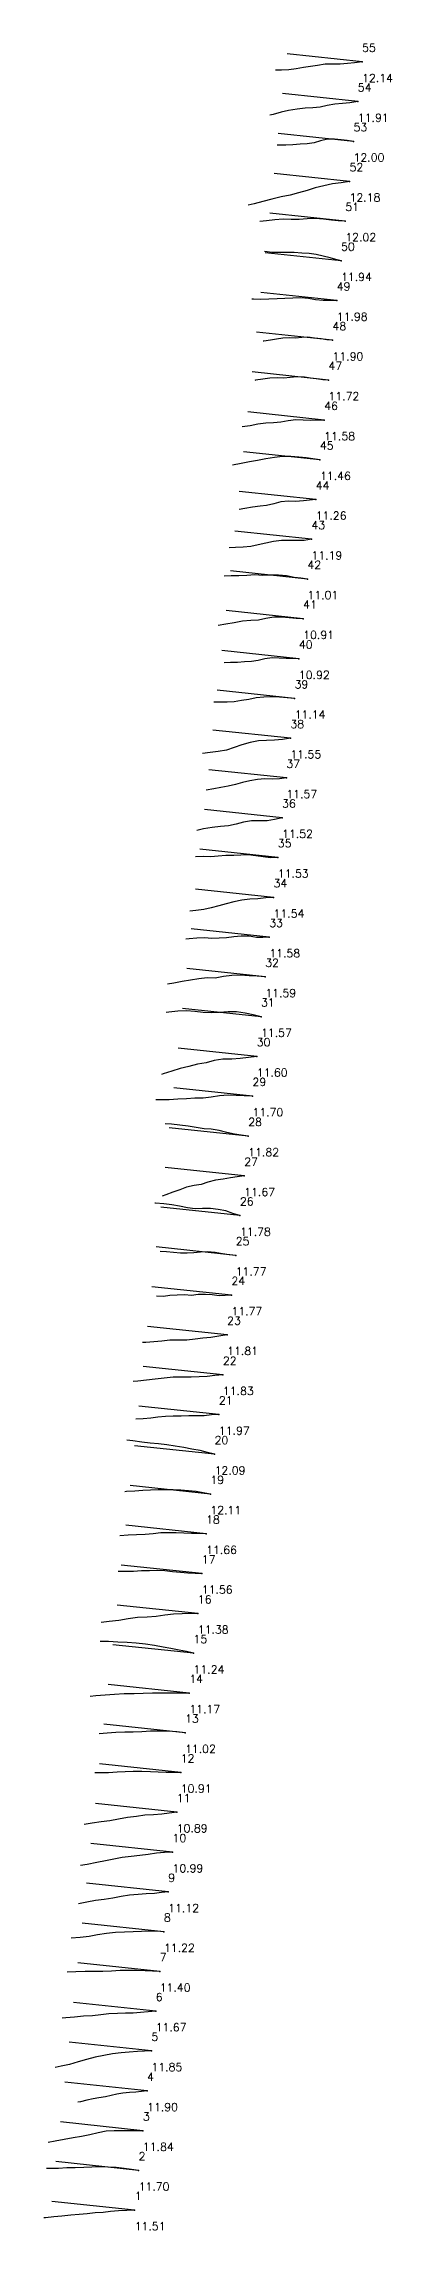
# Model space of a CAD drawing. Extents: x 748842 to 748864, y 8930370 to 8930534.
# Drawn here: x 748846.5 to 748859.6, y 8930370.2 to 8930452.1 of the extents above; entities that cross this region are included whole.
import ezdxf

# ---------------------------------------------------------------- set-up
doc = ezdxf.new("R2010")
doc.units = 0
for name, color, linetype in [('Hole', 7, 'Continuous'), ('Length', 7, 'Continuous'), ('Number', 7, 'Continuous'), ('Real Hole', 7, 'Continuous'), ('Theoretical Hole', 7, 'Continuous')]:
    doc.layers.add(name, color=color, linetype=linetype)
doc.styles.get("Standard").update_dxf_attribs({"font": 'simplex.shx'})

msp = doc.modelspace()

# ---------------------------------------------------------------- linework, layer by layer
at = {"layer": 'Hole', "color": 244, "true_color": 0x0a11ff}
for p in [(748858.46, 8930451.46, 211.81), (748858.3, 8930449.97, 211.57), (748858.14, 8930448.48, 211.66), (748857.99, 8930446.98, 211.84), (748857.83, 8930445.49, 211.68), (748857.67, 8930444, 211.59), (748857.51, 8930442.51, 211.63), (748857.35, 8930441.02, 211.55), (748857.2, 8930439.53, 211.36), (748857.04, 8930438.03, 211.22), (748856.88, 8930436.54, 211.09), (748856.72, 8930435.05, 210.89), (748856.56, 8930433.56, 210.81), (748856.41, 8930432.07, 210.62), (748856.25, 8930430.58, 210.52), (748856.09, 8930429.08, 210.52), (748855.93, 8930427.59, 210.75), (748855.77, 8930426.1, 211.18), (748855.62, 8930424.61, 211.19), (748855.46, 8930423.12, 211.14), (748855.3, 8930421.63, 211.15), (748855.14, 8930420.13, 211.16), (748854.98, 8930418.64, 211.19), (748854.83, 8930417.15, 211.21), (748854.67, 8930415.66, 211.19), (748854.51, 8930414.17, 211.21), (748854.35, 8930412.68, 211.32), (748854.19, 8930411.18, 211.44), (748854.04, 8930409.69, 211.29), (748853.88, 8930408.2, 211.4), (748853.72, 8930406.71, 211.38), (748853.56, 8930405.22, 211.38), (748853.4, 8930403.73, 211.42), (748853.24, 8930402.23, 211.45), (748853.09, 8930400.74, 211.58), (748852.93, 8930399.25, 211.71), (748852.77, 8930397.76, 211.72), (748852.61, 8930396.27, 211.26), (748852.45, 8930394.78, 211.15), (748852.3, 8930393.28, 210.97), (748852.14, 8930391.79, 210.82), (748851.98, 8930390.3, 210.74), (748851.82, 8930388.81, 210.58), (748851.66, 8930387.32, 210.47), (748851.51, 8930385.83, 210.45), (748851.35, 8930384.33, 210.55), (748851.19, 8930382.84, 210.68), (748851.03, 8930381.35, 210.78), (748850.87, 8930379.86, 210.97), (748850.72, 8930378.37, 211.25), (748850.56, 8930376.88, 211.44), (748850.4, 8930375.38, 211.49), (748850.24, 8930373.89, 211.42), (748850.08, 8930372.4, 211.28), (748849.93, 8930370.91, 211.08)]:
    msp.add_point(p, dxfattribs=at)
at = {"layer": 'Real Hole', "color": 1, "true_color": 0xff0000}
for points in [[(748858.46, 8930451.46, 211.81), (748858.174, 8930451.427, 210.852), (748857.908, 8930451.405, 209.889), (748857.633, 8930451.379, 208.928), (748857.356, 8930451.375, 207.967), (748857.07, 8930451.369, 207.008), (748856.793, 8930451.322, 206.049), (748856.527, 8930451.282, 205.086), (748856.261, 8930451.247, 204.122), (748855.984, 8930451.205, 203.162), (748855.71, 8930451.164, 202.201), (748855.432, 8930451.153, 201.241), (748855.21, 8930451.152, 200.472)], [(748858.3, 8930449.97, 211.57), (748857.999, 8930449.93, 210.617), (748857.726, 8930449.901, 209.656), (748857.439, 8930449.87, 208.698), (748857.155, 8930449.822, 207.741), (748856.891, 8930449.761, 206.778), (748856.61, 8930449.739, 205.818), (748856.325, 8930449.72, 204.86), (748856.02, 8930449.683, 203.909), (748855.701, 8930449.633, 202.962), (748855.42, 8930449.574, 202.004), (748855.121, 8930449.49, 201.054), (748855.006, 8930449.46, 200.672)], [(748858.14, 8930448.48, 211.66), (748857.902, 8930448.512, 210.689), (748857.674, 8930448.542, 209.716), (748857.429, 8930448.564, 208.747), (748857.159, 8930448.561, 207.784), (748856.906, 8930448.496, 206.819), (748856.663, 8930448.419, 205.852), (748856.396, 8930448.383, 204.889), (748856.132, 8930448.369, 203.924), (748855.863, 8930448.348, 202.961), (748855.605, 8930448.343, 201.995), (748855.346, 8930448.342, 201.029), (748855.27, 8930448.34, 200.739)], [(748857.99, 8930446.98, 211.84), (748857.669, 8930446.926, 210.894), (748857.351, 8930446.883, 209.947), (748857.022, 8930446.813, 209.006), (748856.701, 8930446.743, 208.061), (748856.396, 8930446.634, 207.115), (748856.08, 8930446.551, 206.17), (748855.763, 8930446.466, 205.225), (748855.427, 8930446.397, 204.286), (748855.075, 8930446.316, 203.353), (748854.741, 8930446.225, 202.415), (748854.41, 8930446.138, 201.476), (748854.193, 8930446.083, 200.813)], [(748857.83, 8930445.49, 211.68), (748857.564, 8930445.504, 210.716), (748857.308, 8930445.523, 209.75), (748857.008, 8930445.559, 208.796), (748856.719, 8930445.587, 207.839), (748856.396, 8930445.58, 206.893), (748856.098, 8930445.548, 205.939), (748855.801, 8930445.549, 204.984), (748855.495, 8930445.565, 204.032), (748855.189, 8930445.541, 203.081), (748854.876, 8930445.502, 202.132), (748854.629, 8930445.481, 201.371)], [(748857.67, 8930444, 211.59), (748857.472, 8930444.05, 210.611), (748857.262, 8930444.107, 209.635), (748856.996, 8930444.177, 208.674), (748856.734, 8930444.24, 207.711), (748856.477, 8930444.277, 206.745), (748856.196, 8930444.286, 205.785), (748855.917, 8930444.308, 204.825), (748855.65, 8930444.319, 203.862), (748855.371, 8930444.315, 202.901), (748855.087, 8930444.309, 201.943), (748854.805, 8930444.349, 200.984)], [(748857.51, 8930442.51, 211.63), (748857.254, 8930442.514, 210.663), (748856.995, 8930442.512, 209.698), (748856.714, 8930442.537, 208.738), (748856.452, 8930442.584, 207.774), (748856.164, 8930442.61, 206.817), (748855.867, 8930442.6, 205.862), (748855.56, 8930442.585, 204.91), (748855.274, 8930442.578, 203.952), (748854.967, 8930442.562, 203.001), (748854.669, 8930442.557, 202.046), (748854.387, 8930442.563, 201.087), (748854.33, 8930442.563, 200.895)], [(748857.35, 8930441.02, 211.55), (748857.137, 8930441.042, 210.573), (748856.928, 8930441.071, 209.596), (748856.678, 8930441.107, 208.628), (748856.428, 8930441.143, 207.661), (748856.195, 8930441.132, 206.688), (748855.959, 8930441.101, 205.717), (748855.722, 8930441.113, 204.745), (748855.488, 8930441.103, 203.773), (748855.25, 8930441.068, 202.803), (748855.024, 8930441.023, 201.829), (748854.77, 8930440.99, 200.863), (748854.745, 8930440.985, 200.766)], [(748857.2, 8930439.53, 211.36), (748856.985, 8930439.544, 210.384), (748856.754, 8930439.57, 209.411), (748856.529, 8930439.607, 208.437), (748856.298, 8930439.639, 207.465), (748856.023, 8930439.65, 206.504), (748855.763, 8930439.621, 205.538), (748855.524, 8930439.605, 204.567), (748855.282, 8930439.611, 203.597), (748855.004, 8930439.605, 202.636), (748854.743, 8930439.565, 201.672), (748854.46, 8930439.52, 200.714), (748854.432, 8930439.517, 200.618)], [(748857.04, 8930438.03, 211.22), (748856.766, 8930438.032, 210.258), (748856.509, 8930438.014, 209.292), (748856.252, 8930438.031, 208.326), (748855.971, 8930438.034, 207.366), (748855.682, 8930438.006, 206.409), (748855.412, 8930437.956, 205.448), (748855.142, 8930437.931, 204.485), (748854.856, 8930437.918, 203.527), (748854.55, 8930437.879, 202.576), (748854.259, 8930437.818, 201.621), (748853.967, 8930437.777, 200.665)], [(748856.88, 8930436.54, 211.09), (748856.619, 8930436.578, 210.125), (748856.368, 8930436.618, 209.158), (748856.092, 8930436.633, 208.197), (748855.787, 8930436.67, 207.245), (748855.48, 8930436.659, 206.294), (748855.176, 8930436.623, 205.342), (748854.848, 8930436.581, 204.398), (748854.534, 8930436.52, 203.451), (748854.239, 8930436.461, 202.497), (748853.929, 8930436.405, 201.548), (748853.604, 8930436.337, 200.605)], [(748856.72, 8930435.05, 210.89), (748856.489, 8930435.03, 209.917), (748856.263, 8930434.998, 208.944), (748855.965, 8930434.977, 207.989), (748855.705, 8930434.984, 207.024), (748855.418, 8930434.968, 206.066), (748855.145, 8930434.894, 205.107), (748854.878, 8930434.828, 204.145), (748854.634, 8930434.802, 203.176), (748854.35, 8930434.76, 202.218), (748854.061, 8930434.709, 201.262), (748853.852, 8930434.674, 200.595)], [(748856.56, 8930433.56, 210.81), (748856.292, 8930433.518, 209.848), (748856.025, 8930433.517, 208.884), (748855.735, 8930433.514, 207.927), (748855.442, 8930433.515, 206.971), (748855.143, 8930433.477, 206.017), (748854.852, 8930433.41, 205.063), (748854.568, 8930433.346, 204.106), (748854.287, 8930433.289, 203.148), (748854.002, 8930433.26, 202.19), (748853.711, 8930433.255, 201.233), (748853.471, 8930433.241, 200.47)], [(748856.41, 8930432.07, 210.62), (748856.159, 8930432.107, 209.653), (748855.916, 8930432.132, 208.683), (748855.62, 8930432.186, 207.729), (748855.322, 8930432.216, 206.775), (748855.024, 8930432.216, 205.821), (748854.735, 8930432.196, 204.864), (748854.432, 8930432.221, 203.911), (748854.133, 8930432.208, 202.957), (748853.838, 8930432.188, 202.001), (748853.556, 8930432.184, 201.042), (748853.286, 8930432.18, 200.183)], [(748856.25, 8930430.58, 210.52), (748855.985, 8930430.591, 209.556), (748855.724, 8930430.616, 208.591), (748855.454, 8930430.646, 207.628), (748855.154, 8930430.644, 206.675), (748854.856, 8930430.591, 205.721), (748854.574, 8930430.531, 204.764), (748854.283, 8930430.519, 203.807), (748853.971, 8930430.485, 202.858), (748853.663, 8930430.426, 201.908), (748853.353, 8930430.373, 200.959), (748853.067, 8930430.325, 200.107)], [(748856.09, 8930429.08, 210.52), (748855.849, 8930429.089, 209.55), (748855.615, 8930429.084, 208.577), (748855.356, 8930429.1, 207.612), (748855.089, 8930429.113, 206.648), (748854.819, 8930429.081, 205.686), (748854.564, 8930429.02, 204.721), (748854.313, 8930428.982, 203.753), (748854.051, 8930428.96, 202.789), (748853.79, 8930428.945, 201.823), (748853.53, 8930428.934, 200.858), (748853.288, 8930428.925, 199.991)], [(748855.93, 8930427.59, 210.75), (748855.645, 8930427.621, 209.792), (748855.358, 8930427.636, 208.834), (748855.067, 8930427.65, 207.878), (748854.771, 8930427.644, 206.922), (748854.486, 8930427.609, 205.964), (748854.213, 8930427.557, 205.004), (748853.938, 8930427.51, 204.044), (748853.666, 8930427.468, 203.082), (748853.395, 8930427.454, 202.12), (748853.106, 8930427.453, 201.163), (748852.895, 8930427.449, 200.495)], [(748855.77, 8930426.1, 211.18), (748855.47, 8930426.054, 210.227), (748855.18, 8930426.026, 209.27), (748854.876, 8930426.014, 208.318), (748854.57, 8930426.002, 207.366), (748854.258, 8930425.94, 206.418), (748853.953, 8930425.852, 205.47), (748853.66, 8930425.749, 204.519), (748853.372, 8930425.654, 203.566), (748853.065, 8930425.602, 202.616), (748852.759, 8930425.563, 201.665), (748852.475, 8930425.525, 200.811)], [(748855.62, 8930424.61, 211.19), (748855.36, 8930424.576, 210.225), (748855.101, 8930424.571, 209.259), (748854.818, 8930424.573, 208.3), (748854.533, 8930424.553, 207.342), (748854.247, 8930424.509, 206.384), (748853.98, 8930424.439, 205.423), (748853.711, 8930424.364, 204.463), (748853.441, 8930424.308, 203.502), (748853.168, 8930424.252, 202.542), (748852.898, 8930424.197, 201.58), (748852.619, 8930424.15, 200.621)], [(748855.46, 8930423.12, 211.14), (748855.175, 8930423.059, 210.184), (748854.897, 8930423.008, 209.224), (748854.608, 8930423.005, 208.267), (748854.316, 8930422.999, 207.31), (748854.017, 8930422.954, 206.357), (748853.733, 8930422.873, 205.402), (748853.453, 8930422.818, 204.443), (748853.152, 8930422.797, 203.49), (748852.839, 8930422.748, 202.541), (748852.518, 8930422.699, 201.596), (748852.265, 8930422.643, 200.839)], [(748855.3, 8930421.63, 211.15), (748855.022, 8930421.615, 210.19), (748854.747, 8930421.648, 209.229), (748854.472, 8930421.695, 208.268), (748854.186, 8930421.731, 207.311), (748853.907, 8930421.722, 206.35), (748853.645, 8930421.699, 205.386), (748853.35, 8930421.704, 204.43), (748853.062, 8930421.68, 203.473), (748852.789, 8930421.653, 202.511), (748852.512, 8930421.665, 201.551), (748852.21, 8930421.658, 200.597)], [(748855.14, 8930420.13, 211.16), (748854.848, 8930420.111, 210.204), (748854.556, 8930420.078, 209.248), (748854.245, 8930420.064, 208.298), (748853.951, 8930420.03, 207.343), (748853.648, 8930419.969, 206.391), (748853.363, 8930419.891, 205.436), (748853.084, 8930419.811, 204.479), (748852.806, 8930419.735, 203.522), (748852.524, 8930419.675, 202.564), (748852.231, 8930419.641, 201.608), (748851.998, 8930419.615, 200.843)], [(748854.98, 8930418.64, 211.19), (748854.739, 8930418.625, 210.22), (748854.496, 8930418.635, 209.249), (748854.221, 8930418.679, 208.289), (748853.929, 8930418.683, 207.333), (748853.655, 8930418.648, 206.372), (748853.376, 8930418.622, 205.412), (748853.098, 8930418.604, 204.451), (748852.831, 8930418.595, 203.488), (748852.554, 8930418.617, 202.527), (748852.267, 8930418.605, 201.569), (748851.97, 8930418.579, 200.615), (748851.856, 8930418.569, 200.232)], [(748854.83, 8930417.15, 211.21), (748854.528, 8930417.176, 210.257), (748854.226, 8930417.189, 209.304), (748853.905, 8930417.216, 208.357), (748853.576, 8930417.206, 207.413), (748853.264, 8930417.165, 206.464), (748852.956, 8930417.105, 205.514), (748852.656, 8930417.112, 204.56), (748852.335, 8930417.081, 203.614), (748852.021, 8930417.028, 202.666), (748851.711, 8930416.973, 201.717), (748851.399, 8930416.918, 200.768), (748851.164, 8930416.885, 200.11)], [(748854.67, 8930415.66, 211.19), (748854.371, 8930415.732, 210.239), (748854.074, 8930415.793, 209.286), (748853.753, 8930415.837, 208.339), (748853.438, 8930415.837, 207.39), (748853.114, 8930415.813, 206.445), (748852.807, 8930415.8, 205.493), (748852.5, 8930415.817, 204.541), (748852.194, 8930415.848, 203.59), (748851.871, 8930415.873, 202.644), (748851.548, 8930415.861, 201.698), (748851.219, 8930415.831, 200.754), (748851.119, 8930415.821, 200.471)], [(748854.51, 8930414.17, 211.21), (748854.199, 8930414.133, 210.26), (748853.89, 8930414.094, 209.31), (748853.572, 8930414.072, 208.362), (748853.235, 8930414.066, 207.421), (748852.911, 8930414.023, 206.476), (748852.617, 8930413.925, 205.525), (748852.293, 8930413.876, 204.58), (748851.961, 8930413.797, 203.64), (748851.634, 8930413.719, 202.698), (748851.33, 8930413.617, 201.751), (748851.003, 8930413.511, 200.812), (748850.937, 8930413.49, 200.625)], [(748854.35, 8930412.68, 211.32), (748854.044, 8930412.695, 210.368), (748853.742, 8930412.702, 209.415), (748853.441, 8930412.719, 208.461), (748853.115, 8930412.698, 207.516), (748852.796, 8930412.648, 206.57), (748852.499, 8930412.602, 205.616), (748852.19, 8930412.601, 204.665), (748851.871, 8930412.58, 203.717), (748851.547, 8930412.565, 202.771), (748851.226, 8930412.544, 201.824), (748850.912, 8930412.539, 200.875), (748850.725, 8930412.536, 200.305)], [(748854.19, 8930411.18, 211.44), (748853.926, 8930411.212, 210.476), (748853.672, 8930411.253, 209.51), (748853.39, 8930411.323, 208.553), (748853.097, 8930411.392, 207.599), (748852.806, 8930411.442, 206.644), (748852.538, 8930411.46, 205.68), (748852.238, 8930411.504, 204.728), (748851.939, 8930411.552, 203.775), (748851.626, 8930411.589, 202.826), (748851.312, 8930411.627, 201.877), (748851.081, 8930411.643, 201.216)], [(748854.04, 8930409.69, 211.29), (748853.781, 8930409.657, 210.325), (748853.52, 8930409.612, 209.36), (748853.251, 8930409.567, 208.398), (748852.961, 8930409.529, 207.442), (748852.68, 8930409.455, 206.485), (748852.426, 8930409.37, 205.522), (748852.157, 8930409.33, 204.559), (748851.879, 8930409.262, 203.601), (748851.625, 8930409.168, 202.639), (748851.369, 8930409.075, 201.677), (748851.099, 8930408.977, 200.719), (748850.968, 8930408.926, 200.239)], [(748853.88, 8930408.2, 211.4), (748853.608, 8930408.286, 210.441), (748853.345, 8930408.377, 209.481), (748853.061, 8930408.425, 208.523), (748852.773, 8930408.468, 207.567), (748852.47, 8930408.472, 206.614), (748852.197, 8930408.454, 205.652), (748851.907, 8930408.495, 204.696), (748851.611, 8930408.554, 203.742), (748851.325, 8930408.607, 202.786), (748851.02, 8930408.642, 201.834), (748850.718, 8930408.669, 200.881), (748850.687, 8930408.668, 200.786)], [(748853.72, 8930406.71, 211.38), (748853.47, 8930406.735, 210.412), (748853.23, 8930406.763, 209.442), (748852.954, 8930406.812, 208.482), (748852.664, 8930406.845, 207.525), (748852.397, 8930406.83, 206.562), (748852.147, 8930406.801, 205.594), (748851.904, 8930406.796, 204.624), (748851.655, 8930406.793, 203.655), (748851.392, 8930406.822, 202.691), (748851.129, 8930406.844, 201.727), (748850.893, 8930406.851, 200.858)], [(748853.56, 8930405.22, 211.38), (748853.329, 8930405.205, 210.407), (748853.105, 8930405.196, 209.433), (748852.839, 8930405.226, 208.469), (748852.582, 8930405.247, 207.503), (748852.312, 8930405.247, 206.54), (748852.064, 8930405.211, 205.572), (748851.798, 8930405.225, 204.608), (748851.529, 8930405.223, 203.645), (748851.254, 8930405.2, 202.684), (748851.008, 8930405.165, 201.715), (748850.755, 8930405.184, 200.748)], [(748853.4, 8930403.73, 211.42), (748853.091, 8930403.679, 210.47), (748852.792, 8930403.634, 209.517), (748852.487, 8930403.608, 208.565), (748852.2, 8930403.573, 207.608), (748851.89, 8930403.532, 206.658), (748851.576, 8930403.525, 205.709), (748851.252, 8930403.532, 204.763), (748850.952, 8930403.493, 203.81), (748850.656, 8930403.463, 202.855), (748850.349, 8930403.442, 201.903), (748850.225, 8930403.441, 201.523)], [(748853.24, 8930402.23, 211.45), (748852.94, 8930402.205, 210.496), (748852.649, 8930402.174, 209.54), (748852.352, 8930402.155, 208.585), (748852.048, 8930402.145, 207.633), (748851.71, 8930402.141, 206.692), (748851.375, 8930402.139, 205.749), (748851.044, 8930402.102, 204.807), (748850.704, 8930402.07, 203.867), (748850.377, 8930402.037, 202.922), (748850.051, 8930401.998, 201.978), (748849.881, 8930401.981, 201.508)], [(748853.09, 8930400.74, 211.58), (748852.812, 8930400.729, 210.619), (748852.537, 8930400.699, 209.658), (748852.25, 8930400.692, 208.7), (748851.967, 8930400.69, 207.741), (748851.675, 8930400.686, 206.785), (748851.373, 8930400.678, 205.832), (748851.088, 8930400.673, 204.873), (748850.801, 8930400.641, 203.916), (748850.539, 8930400.61, 202.951), (748850.254, 8930400.585, 201.993), (748849.976, 8930400.569, 201.033)], [(748852.93, 8930399.25, 211.71), (748852.662, 8930399.317, 210.749), (748852.384, 8930399.389, 209.791), (748852.08, 8930399.44, 208.84), (748851.77, 8930399.508, 207.891), (748851.452, 8930399.561, 206.945), (748851.133, 8930399.604, 205.998), (748850.827, 8930399.644, 205.047), (748850.517, 8930399.668, 204.097), (748850.201, 8930399.712, 203.149), (748849.862, 8930399.754, 202.209), (748849.634, 8930399.786, 201.548)], [(748852.77, 8930397.76, 211.72), (748852.505, 8930397.808, 210.757), (748852.238, 8930397.855, 209.794), (748851.951, 8930397.877, 208.837), (748851.669, 8930397.903, 207.878), (748851.38, 8930397.913, 206.92), (748851.09, 8930397.923, 205.963), (748850.81, 8930397.923, 205.003), (748850.527, 8930397.909, 204.044), (748850.237, 8930397.888, 203.088), (748849.938, 8930397.871, 202.134), (748849.63, 8930397.851, 201.182), (748849.568, 8930397.847, 200.992)], [(748852.61, 8930396.27, 211.26), (748852.345, 8930396.284, 210.296), (748852.065, 8930396.281, 209.336), (748851.779, 8930396.293, 208.378), (748851.493, 8930396.305, 207.419), (748851.195, 8930396.308, 206.465), (748850.908, 8930396.305, 205.507), (748850.626, 8930396.273, 204.548), (748850.32, 8930396.249, 203.596), (748850.007, 8930396.233, 202.647), (748849.693, 8930396.213, 201.698), (748849.376, 8930396.198, 200.749)], [(748852.45, 8930394.78, 211.15), (748852.196, 8930394.787, 210.183), (748851.929, 8930394.792, 209.219), (748851.65, 8930394.819, 208.259), (748851.357, 8930394.849, 207.303), (748851.064, 8930394.879, 206.348), (748850.771, 8930394.891, 205.392), (748850.486, 8930394.885, 204.433), (748850.187, 8930394.876, 203.479), (748849.892, 8930394.863, 202.524), (748849.602, 8930394.857, 201.567), (748849.316, 8930394.854, 200.713)], [(748852.3, 8930393.28, 210.97), (748852.013, 8930393.28, 210.012), (748851.714, 8930393.273, 209.058), (748851.385, 8930393.252, 208.114), (748851.061, 8930393.214, 207.168), (748850.736, 8930393.167, 206.224), (748850.402, 8930393.146, 205.282), (748850.041, 8930393.132, 204.349), (748849.69, 8930393.079, 203.414), (748849.338, 8930393.019, 202.48), (748848.977, 8930392.978, 201.548), (748848.682, 8930392.946, 200.806)], [(748852.14, 8930391.79, 210.82), (748851.878, 8930391.855, 209.857), (748851.6, 8930391.913, 208.898), (748851.294, 8930391.968, 207.948), (748850.995, 8930392.023, 206.995), (748850.677, 8930392.085, 206.049), (748850.34, 8930392.129, 205.109), (748849.992, 8930392.17, 204.172), (748849.646, 8930392.194, 203.234), (748849.3, 8930392.213, 202.296), (748848.952, 8930392.227, 201.359), (748848.642, 8930392.235, 200.514)], [(748851.98, 8930390.3, 210.74), (748851.655, 8930390.297, 209.794), (748851.31, 8930390.29, 208.856), (748850.962, 8930390.299, 207.918), (748850.607, 8930390.3, 206.983), (748850.254, 8930390.28, 206.048), (748849.919, 8930390.267, 205.106), (748849.541, 8930390.268, 204.18), (748849.181, 8930390.251, 203.247), (748848.832, 8930390.223, 202.31), (748848.481, 8930390.19, 201.375), (748848.26, 8930390.166, 200.817)], [(748851.82, 8930388.81, 210.58), (748851.509, 8930388.841, 209.63), (748851.183, 8930388.871, 208.685), (748850.852, 8930388.865, 207.742), (748850.525, 8930388.866, 206.797), (748850.199, 8930388.846, 205.851), (748849.881, 8930388.833, 204.903), (748849.565, 8930388.832, 203.955), (748849.231, 8930388.817, 203.012), (748848.897, 8930388.794, 202.07), (748848.605, 8930388.764, 201.219)], [(748851.66, 8930387.32, 210.47), (748851.397, 8930387.321, 209.505), (748851.116, 8930387.325, 208.546), (748850.816, 8930387.328, 207.592), (748850.523, 8930387.344, 206.636), (748850.203, 8930387.357, 205.688), (748849.874, 8930387.358, 204.744), (748849.57, 8930387.349, 203.791), (748849.271, 8930387.327, 202.837), (748848.95, 8930387.312, 201.89), (748848.611, 8930387.307, 200.95), (748848.438, 8930387.302, 200.48)], [(748851.51, 8930385.83, 210.45), (748851.227, 8930385.801, 209.491), (748850.945, 8930385.761, 208.533), (748850.634, 8930385.737, 207.583), (748850.308, 8930385.716, 206.638), (748850.004, 8930385.674, 205.686), (748849.668, 8930385.637, 204.745), (748849.326, 8930385.576, 203.807), (748849.007, 8930385.514, 202.861), (748848.675, 8930385.476, 201.919), (748848.339, 8930385.422, 200.978), (748848.033, 8930385.375, 200.133)], [(748851.35, 8930384.33, 210.55), (748851.051, 8930384.319, 209.596), (748850.747, 8930384.294, 208.643), (748850.44, 8930384.246, 207.693), (748850.132, 8930384.206, 206.742), (748849.804, 8930384.17, 205.798), (748849.467, 8930384.13, 204.858), (748849.153, 8930384.066, 203.911), (748848.842, 8930384.005, 202.962), (748848.508, 8930383.944, 202.022), (748848.151, 8930383.876, 201.09), (748847.905, 8930383.837, 200.435)], [(748851.19, 8930382.84, 210.68), (748850.937, 8930382.816, 209.713), (748850.67, 8930382.789, 208.75), (748850.369, 8930382.767, 207.796), (748850.068, 8930382.745, 206.843), (748849.744, 8930382.717, 205.897), (748849.423, 8930382.669, 204.951), (748849.116, 8930382.611, 204.001), (748848.793, 8930382.564, 203.056), (748848.462, 8930382.519, 202.114), (748848.134, 8930382.46, 201.171), (748847.829, 8930382.39, 200.221)], [(748851.03, 8930381.35, 210.78), (748850.769, 8930381.365, 209.815), (748850.494, 8930381.373, 208.853), (748850.192, 8930381.355, 207.9), (748849.876, 8930381.344, 206.951), (748849.556, 8930381.329, 206.004), (748849.219, 8930381.316, 205.063), (748848.872, 8930381.284, 204.126), (748848.544, 8930381.239, 203.182), (748848.232, 8930381.177, 202.234), (748847.893, 8930381.136, 201.294), (748847.548, 8930381.104, 200.356)], [(748850.87, 8930379.86, 210.97), (748850.602, 8930379.867, 210.007), (748850.323, 8930379.883, 209.046), (748850.023, 8930379.891, 208.093), (748849.702, 8930379.899, 207.145), (748849.384, 8930379.897, 206.197), (748849.066, 8930379.872, 205.25), (748848.744, 8930379.863, 204.303), (748848.4, 8930379.859, 203.364), (748848.073, 8930379.855, 202.419), (748847.73, 8930379.842, 201.48), (748847.395, 8930379.829, 200.538)], [(748850.72, 8930378.37, 211.25), (748850.439, 8930378.344, 210.291), (748850.151, 8930378.324, 209.333), (748849.872, 8930378.297, 208.373), (748849.588, 8930378.291, 207.414), (748849.283, 8930378.287, 206.462), (748848.967, 8930378.267, 205.514), (748848.666, 8930378.231, 204.561), (748848.35, 8930378.202, 203.612), (748848.018, 8930378.179, 202.669), (748847.68, 8930378.149, 201.729), (748847.347, 8930378.119, 200.786), (748847.216, 8930378.109, 200.409)], [(748850.56, 8930376.88, 211.44), (748850.298, 8930376.872, 210.475), (748850.039, 8930376.863, 209.509), (748849.728, 8930376.837, 208.559), (748849.427, 8930376.806, 207.606), (748849.101, 8930376.768, 206.661), (748848.772, 8930376.71, 205.719), (748848.445, 8930376.643, 204.776), (748848.124, 8930376.554, 203.833), (748847.809, 8930376.468, 202.888), (748847.489, 8930376.377, 201.945), (748847.178, 8930376.31, 200.997), (748846.95, 8930376.263, 200.337)], [(748850.4, 8930375.38, 211.49), (748850.186, 8930375.364, 210.513), (748849.971, 8930375.338, 209.537), (748849.742, 8930375.32, 208.564), (748849.494, 8930375.291, 207.596), (748849.267, 8930375.257, 206.622), (748849.057, 8930375.203, 205.646), (748848.836, 8930375.158, 204.672), (748848.589, 8930375.12, 203.703), (748848.37, 8930375.083, 202.728), (748848.14, 8930375.029, 201.757), (748847.906, 8930374.977, 200.786), (748847.801, 8930374.956, 200.298)], [(748850.24, 8930373.89, 211.42), (748849.987, 8930373.883, 210.453), (748849.731, 8930373.884, 209.486), (748849.459, 8930373.889, 208.524), (748849.163, 8930373.884, 207.568), (748848.858, 8930373.867, 206.616), (748848.558, 8930373.804, 205.664), (748848.251, 8930373.74, 204.715), (748847.937, 8930373.677, 203.767), (748847.627, 8930373.618, 202.819), (748847.29, 8930373.563, 201.879), (748846.956, 8930373.502, 200.938), (748846.692, 8930373.446, 200.185)], [(748850.08, 8930372.4, 211.28), (748849.814, 8930372.437, 210.317), (748849.534, 8930372.476, 209.357), (748849.235, 8930372.505, 208.404), (748848.936, 8930372.525, 207.45), (748848.627, 8930372.537, 206.499), (748848.331, 8930372.518, 205.544), (748848.03, 8930372.506, 204.59), (748847.7, 8930372.503, 203.646), (748847.385, 8930372.492, 202.697), (748847.073, 8930372.477, 201.747), (748846.757, 8930372.474, 200.799), (748846.63, 8930372.467, 200.419)], [(748849.93, 8930370.91, 211.08), (748849.635, 8930370.899, 210.125), (748849.327, 8930370.885, 209.173), (748849.03, 8930370.861, 208.219), (748848.747, 8930370.826, 207.26), (748848.45, 8930370.806, 206.305), (748848.151, 8930370.776, 205.352), (748847.85, 8930370.749, 204.399), (748847.536, 8930370.719, 203.449), (748847.201, 8930370.684, 202.508), (748846.899, 8930370.658, 201.555), (748846.584, 8930370.628, 200.607), (748846.522, 8930370.625, 200.416)]]:
    msp.add_polyline3d(points, dxfattribs=at)
at = {"layer": 'Theoretical Hole', "color": 244, "true_color": 0x0a11ff}
for p, q in [((748858.46, 8930451.46, 211.81), (748855.648, 8930451.758, 200.004)), ((748858.3, 8930449.97, 211.57), (748855.481, 8930450.269, 200.002)), ((748858.14, 8930448.48, 211.66), (748855.316, 8930448.779, 200.001)), ((748857.99, 8930446.98, 211.84), (748855.162, 8930447.28, 199.997)), ((748857.83, 8930445.49, 211.68), (748854.995, 8930445.79, 200.003)), ((748857.67, 8930444, 211.59), (748854.83, 8930444.301, 199.997)), ((748857.51, 8930442.51, 211.63), (748854.664, 8930442.812, 199.997)), ((748857.35, 8930441.02, 211.55), (748854.499, 8930441.322, 200)), ((748857.2, 8930439.53, 211.36), (748854.343, 8930439.833, 199.998)), ((748857.04, 8930438.03, 211.22), (748854.178, 8930438.333, 200.003)), ((748856.88, 8930436.54, 211.09), (748854.013, 8930436.844, 199.999)), ((748856.72, 8930435.05, 210.89), (748853.848, 8930435.354, 200.007)), ((748856.56, 8930433.56, 210.81), (748853.682, 8930433.865, 200.001)), ((748856.41, 8930432.07, 210.62), (748853.526, 8930432.376, 199.999)), ((748856.25, 8930430.58, 210.52), (748853.362, 8930430.886, 200.004)), ((748856.09, 8930429.08, 210.52), (748853.195, 8930429.387, 199.995)), ((748855.93, 8930427.59, 210.75), (748853.029, 8930427.897, 199.999)), ((748855.77, 8930426.1, 211.18), (748852.867, 8930426.408, 200.005)), ((748855.62, 8930424.61, 211.19), (748852.71, 8930424.918, 199.996)), ((748855.46, 8930423.12, 211.14), (748852.545, 8930423.429, 199.999)), ((748855.3, 8930421.63, 211.15), (748852.377, 8930421.94, 200.001)), ((748855.14, 8930420.13, 211.16), (748852.212, 8930420.44, 200.002)), ((748854.98, 8930418.64, 211.19), (748852.046, 8930418.951, 199.992)), ((748854.83, 8930417.15, 211.21), (748851.894, 8930417.461, 200.002)), ((748854.67, 8930415.66, 211.19), (748851.727, 8930415.972, 200.005)), ((748854.51, 8930414.17, 211.21), (748851.561, 8930414.483, 199.995)), ((748854.35, 8930412.68, 211.32), (748851.396, 8930412.993, 200.003)), ((748854.19, 8930411.18, 211.44), (748851.229, 8930411.494, 200.001)), ((748854.04, 8930409.69, 211.29), (748851.076, 8930410.004, 200.007)), ((748853.88, 8930408.2, 211.4), (748850.911, 8930408.515, 200.005)), ((748853.72, 8930406.71, 211.38), (748850.744, 8930407.025, 199.997)), ((748853.56, 8930405.22, 211.38), (748850.58, 8930405.536, 199.998)), ((748853.4, 8930403.73, 211.42), (748850.414, 8930404.046, 199.998)), ((748853.24, 8930402.23, 211.45), (748850.249, 8930402.547, 200.009)), ((748853.09, 8930400.74, 211.58), (748850.092, 8930401.058, 199.996)), ((748852.93, 8930399.25, 211.71), (748849.928, 8930399.568, 200.003)), ((748852.77, 8930397.76, 211.72), (748849.761, 8930398.079, 199.994)), ((748852.61, 8930396.27, 211.26), (748849.597, 8930396.589, 200)), ((748852.45, 8930394.78, 211.15), (748849.43, 8930395.1, 199.996)), ((748852.3, 8930393.28, 210.97), (748849.278, 8930393.6, 200.003)), ((748852.14, 8930391.79, 210.82), (748849.11, 8930392.111, 200.001)), ((748851.98, 8930390.3, 210.74), (748848.944, 8930390.622, 199.995)), ((748851.82, 8930388.81, 210.58), (748848.777, 8930389.132, 199.993)), ((748851.66, 8930387.32, 210.47), (748848.613, 8930387.643, 199.999)), ((748851.51, 8930385.83, 210.45), (748848.458, 8930386.153, 200.001)), ((748851.35, 8930384.33, 210.55), (748848.294, 8930384.654, 199.999)), ((748851.19, 8930382.84, 210.68), (748848.127, 8930383.165, 199.995)), ((748851.03, 8930381.35, 210.78), (748847.962, 8930381.675, 199.992)), ((748850.87, 8930379.86, 210.97), (748847.795, 8930380.186, 199.997)), ((748850.72, 8930378.37, 211.25), (748847.64, 8930378.696, 199.998)), ((748850.56, 8930376.88, 211.44), (748847.476, 8930377.207, 200.003)), ((748850.4, 8930375.38, 211.49), (748847.311, 8930375.707, 200.003)), ((748850.24, 8930373.89, 211.42), (748847.145, 8930374.218, 199.996)), ((748850.08, 8930372.4, 211.28), (748846.981, 8930372.729, 200.003)), ((748849.93, 8930370.91, 211.08), (748846.825, 8930371.239, 200.002))]:
    msp.add_line(p, q, dxfattribs=at)

# ---------------------------------------------------------------- texts
at = {"layer": 'Length', "color": 244, "true_color": 0x0a11ff}
for s, p in [('12.14', (748858.46, 8930450.706, 211.81)), ('11.91', (748858.3, 8930449.216, 211.57)), ('12.00', (748858.14, 8930447.726, 211.66)), ('12.18', (748857.99, 8930446.226, 211.84)), ('12.02', (748857.83, 8930444.736, 211.68)), ('11.94', (748857.67, 8930443.246, 211.59)), ('11.98', (748857.51, 8930441.756, 211.63)), ('11.90', (748857.35, 8930440.266, 211.55)), ('11.72', (748857.2, 8930438.776, 211.36)), ('11.58', (748857.04, 8930437.276, 211.22)), ('11.46', (748856.88, 8930435.786, 211.09)), ('11.26', (748856.72, 8930434.296, 210.89)), ('11.19', (748856.56, 8930432.806, 210.81)), ('11.01', (748856.41, 8930431.316, 210.62)), ('10.91', (748856.25, 8930429.826, 210.52)), ('10.92', (748856.09, 8930428.326, 210.52)), ('11.14', (748855.93, 8930426.836, 210.75)), ('11.55', (748855.77, 8930425.346, 211.18)), ('11.57', (748855.62, 8930423.856, 211.19)), ('11.52', (748855.46, 8930422.366, 211.14)), ('11.53', (748855.3, 8930420.876, 211.15)), ('11.54', (748855.14, 8930419.376, 211.16)), ('11.58', (748854.98, 8930417.886, 211.19)), ('11.59', (748854.83, 8930416.396, 211.21)), ('11.57', (748854.67, 8930414.906, 211.19)), ('11.60', (748854.51, 8930413.416, 211.21)), ('11.70', (748854.35, 8930411.926, 211.32)), ('11.82', (748854.19, 8930410.426, 211.44)), ('11.67', (748854.04, 8930408.936, 211.29)), ('11.78', (748853.88, 8930407.446, 211.4)), ('11.77', (748853.72, 8930405.956, 211.38)), ('11.77', (748853.56, 8930404.466, 211.38)), ('11.81', (748853.4, 8930402.976, 211.42)), ('11.83', (748853.24, 8930401.476, 211.45)), ('11.97', (748853.09, 8930399.986, 211.58)), ('12.09', (748852.93, 8930398.496, 211.71)), ('12.11', (748852.77, 8930397.006, 211.72)), ('11.66', (748852.61, 8930395.516, 211.26)), ('11.56', (748852.45, 8930394.026, 211.15)), ('11.38', (748852.3, 8930392.526, 210.97)), ('11.24', (748852.14, 8930391.036, 210.82)), ('11.17', (748851.98, 8930389.546, 210.74)), ('11.02', (748851.82, 8930388.056, 210.58)), ('10.91', (748851.66, 8930386.566, 210.47)), ('10.89', (748851.51, 8930385.076, 210.45)), ('10.99', (748851.35, 8930383.576, 210.55)), ('11.12', (748851.19, 8930382.086, 210.68)), ('11.22', (748851.03, 8930380.596, 210.78)), ('11.40', (748850.87, 8930379.106, 210.97)), ('11.67', (748850.72, 8930377.616, 211.25)), ('11.85', (748850.56, 8930376.126, 211.44)), ('11.90', (748850.4, 8930374.626, 211.49)), ('11.84', (748850.24, 8930373.136, 211.42)), ('11.70', (748850.08, 8930371.646, 211.28)), ('11.51', (748849.93, 8930370.156, 211.08))]:
    msp.add_text(s, height=0.3, dxfattribs=at).set_placement(p)
at = {"layer": 'Number', "color": 244, "true_color": 0x0a11ff}
for s, p in [('55', (748858.46, 8930451.841, 211.81)), ('54', (748858.3, 8930450.351, 211.57)), ('53', (748858.14, 8930448.861, 211.66)), ('52', (748857.99, 8930447.361, 211.84)), ('51', (748857.83, 8930445.871, 211.68)), ('50', (748857.67, 8930444.381, 211.59)), ('49', (748857.51, 8930442.891, 211.63)), ('48', (748857.35, 8930441.401, 211.55)), ('47', (748857.2, 8930439.911, 211.36)), ('46', (748857.04, 8930438.411, 211.22)), ('45', (748856.88, 8930436.921, 211.09)), ('44', (748856.72, 8930435.431, 210.89)), ('43', (748856.56, 8930433.941, 210.81)), ('42', (748856.41, 8930432.451, 210.62)), ('41', (748856.25, 8930430.961, 210.52)), ('40', (748856.09, 8930429.461, 210.52)), ('39', (748855.93, 8930427.971, 210.75)), ('38', (748855.77, 8930426.481, 211.18)), ('37', (748855.62, 8930424.991, 211.19)), ('36', (748855.46, 8930423.501, 211.14)), ('35', (748855.3, 8930422.011, 211.15)), ('34', (748855.14, 8930420.511, 211.16)), ('33', (748854.98, 8930419.021, 211.19)), ('32', (748854.83, 8930417.531, 211.21)), ('31', (748854.67, 8930416.041, 211.19)), ('30', (748854.51, 8930414.551, 211.21)), ('29', (748854.35, 8930413.061, 211.32)), ('28', (748854.19, 8930411.561, 211.44)), ('27', (748854.04, 8930410.071, 211.29)), ('26', (748853.88, 8930408.581, 211.4)), ('25', (748853.72, 8930407.091, 211.38)), ('24', (748853.56, 8930405.601, 211.38)), ('23', (748853.4, 8930404.111, 211.42)), ('22', (748853.24, 8930402.611, 211.45)), ('21', (748853.09, 8930401.121, 211.58)), ('20', (748852.93, 8930399.631, 211.71)), ('19', (748852.77, 8930398.141, 211.72)), ('18', (748852.61, 8930396.651, 211.26)), ('17', (748852.45, 8930395.161, 211.15)), ('16', (748852.3, 8930393.661, 210.97)), ('15', (748852.14, 8930392.171, 210.82)), ('14', (748851.98, 8930390.681, 210.74)), ('13', (748851.82, 8930389.191, 210.58)), ('12', (748851.66, 8930387.701, 210.47)), ('11', (748851.51, 8930386.211, 210.45)), ('10', (748851.35, 8930384.711, 210.55)), ('9', (748851.19, 8930383.221, 210.68)), ('8', (748851.03, 8930381.731, 210.78)), ('7', (748850.87, 8930380.241, 210.97)), ('6', (748850.72, 8930378.751, 211.25)), ('5', (748850.56, 8930377.261, 211.44)), ('4', (748850.4, 8930375.761, 211.49)), ('3', (748850.24, 8930374.271, 211.42)), ('2', (748850.08, 8930372.781, 211.28)), ('1', (748849.93, 8930371.291, 211.08))]:
    msp.add_text(s, height=0.3, dxfattribs=at).set_placement(p)

doc.saveas('drawing.dxf')
